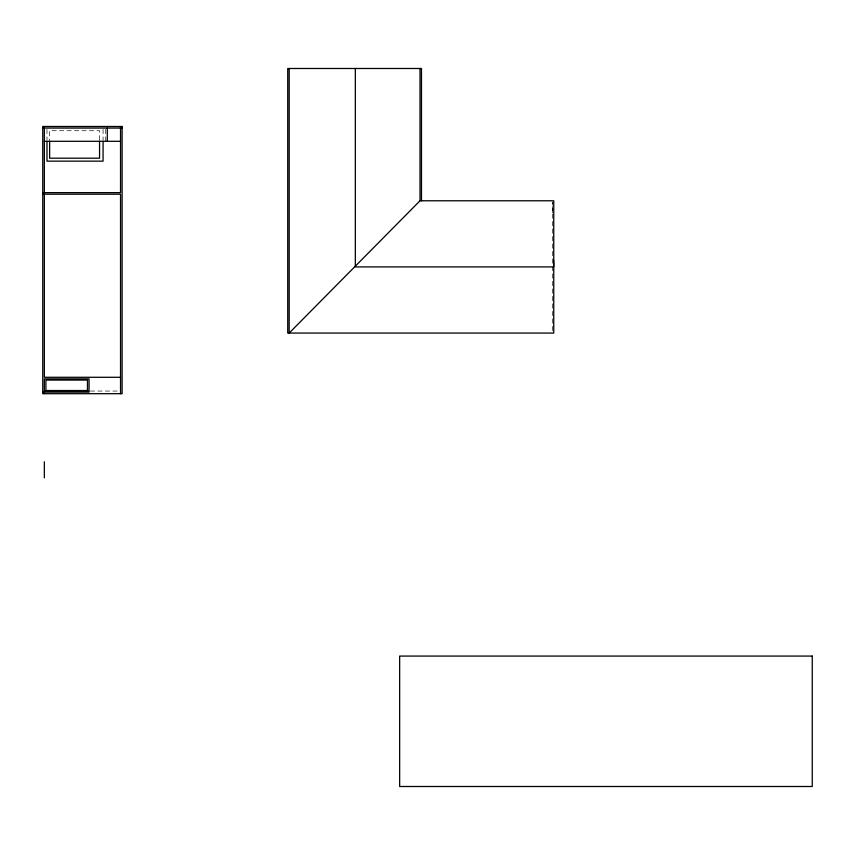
<?xml version="1.0" encoding="UTF-8"?>
<svg xmlns="http://www.w3.org/2000/svg" width="855" height="855" viewBox="0 0 855 855"><rect width="100%" height="100%" fill="white"/><g stroke="black" fill="none" stroke-linecap="round" stroke-linejoin="round"><path stroke-width="0.64" stroke-dasharray="4.28 3.21" d="M90.374 391.045L118.321 391.045M552.554 212.681L552.319 202.101L552.298 331.74M105.721 129.394L105.721 141.299M103.07 129.394L103.07 139.974M99.554 139.878L99.554 130.719L49.633 130.719L49.633 139.878M46.982 129.394L46.982 139.974"/><path stroke-width="1.28" d="M420.008 68.496L420.008 200.775L289.182 333.065L289.182 68.496M42.75 128.068L122.115 128.068M44.342 141.299L120.534 141.299M42.75 192.632L120.534 192.632L120.534 126.487M42.75 194.213L120.534 194.213L120.534 393.695M420.008 200.775L553.751 200.775L553.751 333.065L287.729 333.065L287.729 68.496L421.472 68.496L421.472 200.775M120.534 377.29L44.342 377.29L44.342 126.487M87.467 390.521L45.924 390.521L45.924 380.069L87.467 380.069L87.467 391.045M45.401 391.045L87.905 391.045M42.75 392.114L89.048 392.114L89.048 378.883L44.342 378.883L44.342 393.695M553.602 260.305L553.751 266.92L355.327 266.92L355.327 68.496M107.303 128.068L107.303 141.299M103.07 141.299L103.07 161.146L46.982 161.146L46.982 141.299M99.554 141.182L99.554 158.196L49.633 158.196L49.633 141.182M44.342 461.828L44.342 477.838M122.115 126.487L42.75 126.487L42.75 393.695L122.115 393.695L122.115 126.487M812.25 656.074L399.659 656.074L399.659 786.504L812.25 786.504L812.25 656.074"/></g></svg>
